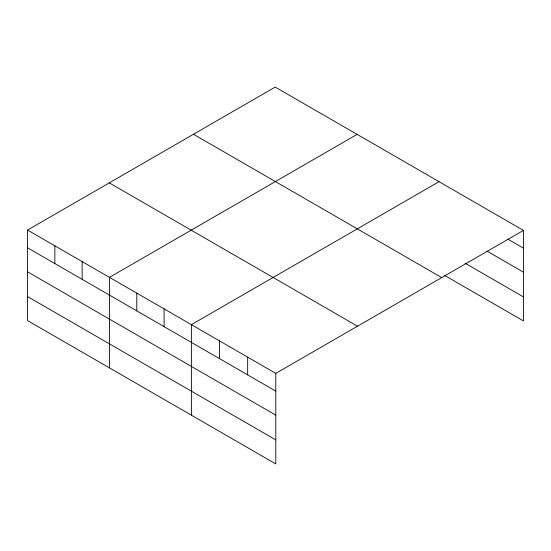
<?xml version="1.0" encoding="UTF-8"?>
<svg xmlns="http://www.w3.org/2000/svg" width="551" height="551" viewBox="0 0 551 551"><rect width="100%" height="100%" fill="white"/><g stroke="black" fill="none" stroke-linecap="round" stroke-linejoin="round"><path stroke-width="0.83" d="M275.796 415.151L275.796 373.385L27.55 230.063L27.55 320.592L275.796 463.921L275.796 415.151L27.55 271.829M27.55 230.063L275.204 87.079L523.45 230.408L523.45 320.937L444.23 275.197M357.124 134.375L109.47 277.36L109.47 367.896M439.044 181.672L191.39 324.656L191.39 415.192M275.796 373.385L523.45 230.408M507.905 239.168L523.45 248.15M487.174 251.222L523.45 272.166M464.961 263.151L523.45 296.92M193.477 134.265L441.723 277.587M109.277 182.877L357.523 326.199M27.55 247.805L275.796 391.127M27.55 296.576L275.796 439.898M247.661 357.144L247.661 374.887M219.525 340.897L219.525 358.646M164.088 308.891L164.088 326.633M136.779 293.125L136.779 310.867M82.161 261.594L82.161 279.336M54.859 245.829L54.859 263.571"/></g></svg>
